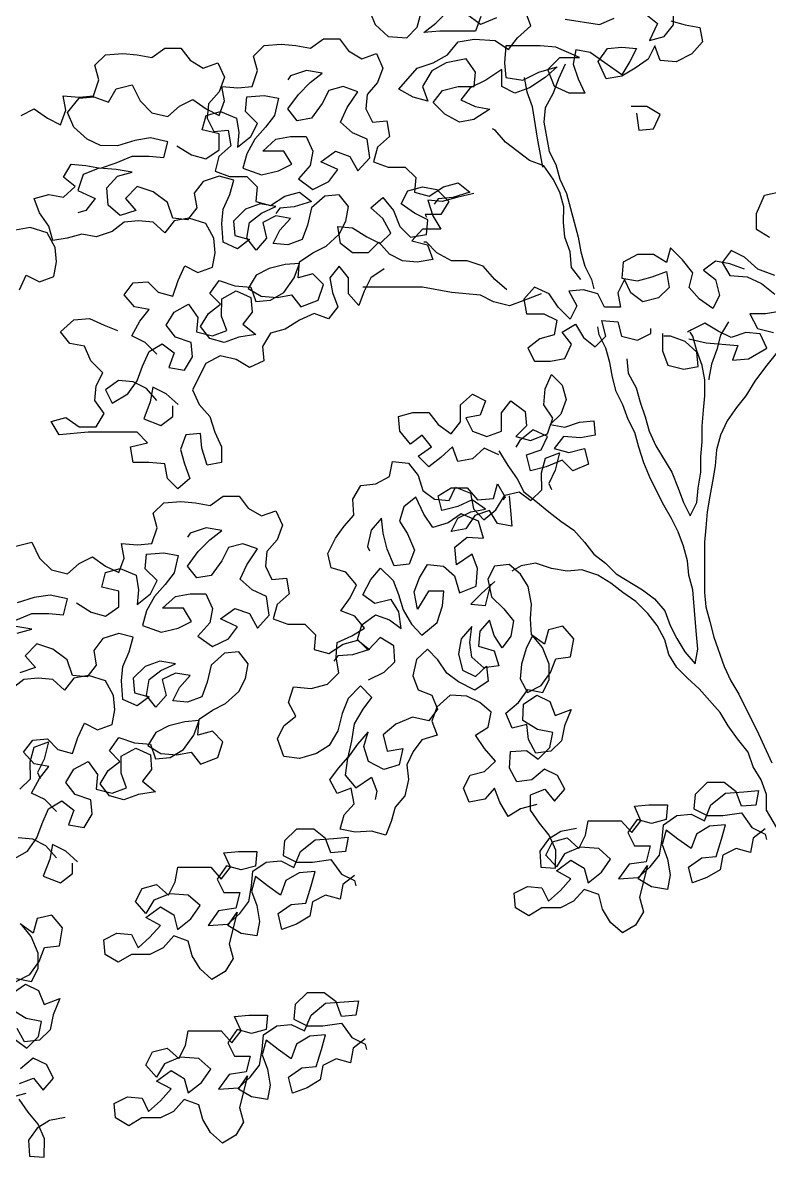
# Model space of a CAD drawing. Header units: millimetres. Extents: x -3.34 to 3.16, y -4.91 to 3.76.
# Drawn here: x -2.352 to -0.572, y -0.993 to 1.711 of the extents above; entities that cross this region are included whole.
import ezdxf

# ---------------------------------------------------------------- set-up
doc = ezdxf.new("R2010")
doc.units = ezdxf.units.MM
doc.header["$LTSCALE"] = 0.05
doc.layers.add('Vegetação', color=72, linetype='Continuous')

# ---------------------------------------------------------------- blocks, each defined once
blk = doc.blocks.new('A$C52BD5F3C')
at = {"color": 76}
for points in [[(3.2939, 9.5597), (3.4119, 9.5414), (3.4619, 9.5641)], [(3.5709, 9.5776), (3.6117, 9.5458), (3.5844, 9.4867), (3.6344, 9.5003), (3.6662, 9.5412), (3.6663, 9.5957)], [(3.6571, 9.5548), (3.7071, 9.5411), (3.757, 9.532), (3.7661, 9.482), (3.7297, 9.4412), (3.6752, 9.414), (3.6207, 9.4186), (3.6026, 9.4686), (3.5798, 9.4232), (3.5344, 9.3914), (3.489, 9.3642), (3.4345, 9.3552), (3.4073, 9.4143), (3.4391, 9.4596), (3.4891, 9.4641), (3.539, 9.4595), (3.5163, 9.4142), (3.489, 9.3688), (3.43, 9.4097), (3.3801, 9.4461), (3.3301, 9.4552), (3.321, 9.4052), (3.3391, 9.3553), (3.3618, 9.3053), (3.3073, 9.3054), (3.2573, 9.3281), (3.2347, 9.3872), (3.2756, 9.428), (3.3437, 9.4279), (3.262, 9.4643), (3.2075, 9.4689), (3.0895, 9.469), (3.0849, 9.41), (3.0894, 9.3601), (3.1484, 9.3509), (3.2029, 9.3781), (3.2665, 9.3962), (3.2256, 9.3599), (3.1711, 9.3237), (3.1211, 9.3055), (3.0757, 9.3283), (3.0758, 9.3873), (3.0212, 9.351), (2.9667, 9.3238), (2.9349, 9.283), (2.9848, 9.2602), (3.0348, 9.2511), (2.9802, 9.2148), (2.9303, 9.2058), (2.8804, 9.2331), (2.8395, 9.274), (2.8714, 9.3148), (2.9259, 9.3284), (2.9803, 9.3284), (2.9849, 9.3783), (2.9532, 9.4237), (2.8851, 9.4102), (2.8351, 9.383), (2.8033, 9.3285), (2.8214, 9.2786), (2.7714, 9.2922), (2.7215, 9.3195), (2.7851, 9.3921), (2.8397, 9.4102), (2.8896, 9.4374), (2.926, 9.4828), (2.9805, 9.4918), (3.0531, 9.4872), (3.0985, 9.4554), (3.1304, 9.4962), (3.1758, 9.5371), (3.1577, 9.587)], [(3.0033, 9.569), (2.9851, 9.5191), (2.8625, 9.5192), (2.808, 9.5147), (2.8489, 9.5464), (2.8852, 9.5827)], [(2.6173, 9.5966), (2.64, 9.5421), (2.6853, 9.5012), (2.7489, 9.4966), (2.7853, 9.5329), (2.7989, 9.5828)], [(3.0578, 9.5644), (3.0032, 9.5418), (2.9533, 9.5781)], [(1.8897, 8.4076), (1.8489, 8.4485), (1.8035, 8.4712), (1.8308, 8.5211), (1.8626, 8.562), (1.8126, 8.5711), (1.7764, 8.612), (1.8082, 8.6528), (1.8581, 8.6573), (1.8944, 8.621), (1.9444, 8.6073), (1.9626, 8.6618), (1.9853, 8.7117), (2.0307, 8.689), (2.0807, 8.7071), (2.0898, 8.757), (2.0853, 8.807), (2.0581, 8.857), (1.9991, 8.8752), (1.9491, 8.8661), (1.9173, 8.8253), (1.8765, 8.8617), (1.8265, 8.8663), (1.7766, 8.8618), (1.7357, 8.83), (1.6812, 8.8119), (1.6312, 8.821), (1.5813, 8.8074), (1.5313, 8.7984), (1.5177, 8.8484), (1.486, 8.8938), (1.4679, 8.9438), (1.5178, 8.9574), (1.5678, 8.9482), (1.6087, 8.9845), (1.5678, 9.0163), (1.5951, 9.0617), (1.6451, 9.0571), (1.695, 9.048), (1.7495, 9.0661), (1.804, 9.0888), (1.8631, 9.0887), (1.913, 9.0841), (1.9267, 9.1386), (1.8677, 9.1523), (1.8132, 9.1433), (1.7541, 9.1251), (1.6951, 9.1252), (1.6497, 9.1479), (1.6043, 9.1889), (1.5817, 9.2388), (1.6226, 9.2887), (1.6725, 9.2932), (1.7225, 9.275), (1.7498, 9.3204), (1.8043, 9.334), (1.8315, 9.2795), (1.8723, 9.2386), (1.9268, 9.2249), (1.9677, 9.2612), (2.0131, 9.2838), (2.0585, 9.252), (2.1039, 9.2293), (2.1221, 9.2792), (2.113, 9.3292), (2.1675, 9.3246), (2.2175, 9.3291), (2.2357, 9.3835), (2.2221, 9.4335), (2.2585, 9.4698), (2.3175, 9.4743), (2.3675, 9.4697), (2.4174, 9.4606), (2.4628, 9.4923), (2.5173, 9.4923), (2.5491, 9.4514), (2.5945, 9.4241), (2.6444, 9.4422), (2.6671, 9.3922), (2.6489, 9.3423), (2.6125, 9.3015), (2.6079, 9.2515), (2.6306, 9.2061), (2.6805, 9.2106), (2.6896, 9.1561), (2.6487, 9.1198), (2.635, 9.0699), (2.6849, 9.0516), (2.744, 9.0516), (2.7803, 9.0152), (2.7757, 8.9653), (2.8256, 8.9516), (2.8756, 8.9834), (2.9256, 8.9969), (2.9664, 8.9651), (2.9073, 8.947), (2.8574, 8.9425), (2.8438, 8.9244)], [(1.417, 8.6297), (1.4398, 8.6797), (1.4852, 8.6569), (1.5352, 8.675), (1.5443, 8.725), (1.5398, 8.7749), (1.5126, 8.8249), (1.4536, 8.8431), (1.4036, 8.8341)], [(1.4221, 9.2291), (1.4676, 9.2518), (1.5129, 9.22), (1.5583, 9.1972), (1.5765, 9.2472), (1.5675, 9.2971), (1.622, 9.2925), (1.6719, 9.297), (1.6902, 9.3515), (1.6766, 9.4015), (1.7129, 9.4378), (1.772, 9.4422), (1.8219, 9.4377), (1.8719, 9.4285), (1.9173, 9.4603), (1.9718, 9.4602), (2.0035, 9.4193), (2.0489, 9.392), (2.0989, 9.4102), (2.1216, 9.3602), (2.1033, 9.3103), (2.067, 9.2694), (2.0624, 9.2195), (2.0851, 9.174), (2.135, 9.1785), (2.144, 9.124), (2.1031, 9.0877), (2.0895, 9.0378), (2.1394, 9.0196), (2.1984, 9.0195), (2.2347, 8.9832), (2.2301, 8.9332), (2.2801, 8.9196), (2.3301, 8.9513), (2.38, 8.9649), (2.4209, 8.9331), (2.3618, 8.915), (2.3119, 8.9105), (2.2982, 8.8923)], [(1.9585, 9.125), (2.0084, 9.0931), (2.0583, 9.0795), (2.1038, 9.1112), (2.1038, 9.1657), (2.0448, 9.1794), (2.0585, 9.2293), (2.1084, 9.2429), (2.1629, 9.2201), (2.1719, 9.1702), (2.1673, 9.1202), (2.2128, 9.1565), (2.2355, 9.2019), (2.1947, 9.2428), (2.1993, 9.2928), (2.2583, 9.2972), (2.3083, 9.2881), (2.2946, 9.2291), (2.2628, 9.1883), (2.2264, 9.1474), (2.1991, 9.0975), (2.1854, 9.0476), (2.249, 9.0248), (2.308, 9.0384), (2.3535, 9.061), (2.3263, 9.1065), (2.2536, 9.1065), (2.2991, 9.1474), (2.349, 9.1564), (2.4035, 9.1563), (2.4262, 9.1064), (2.417, 9.0564), (2.3761, 9.0111), (2.426, 8.9747), (2.4806, 9.0019), (2.5124, 9.0427), (2.4534, 9.07), (2.5034, 9.1063), (2.5533, 9.0881), (2.5805, 9.0381), (2.6214, 9.0835), (2.6124, 9.1471), (2.5624, 9.1698), (2.5216, 9.2062), (2.5444, 9.2561), (2.5807, 9.3106), (2.5308, 9.3288), (2.4808, 9.3152), (2.4581, 9.2698), (2.4217, 9.2199), (2.3718, 9.2109), (2.34, 9.2518), (2.3764, 9.3017), (2.4173, 9.3425), (2.4582, 9.3743), (2.4037, 9.3834), (2.3492, 9.3653), (2.3401, 9.3517)], [(3.5388, 9.237), (3.5478, 9.178), (3.5978, 9.1825), (3.6205, 9.2324), (3.5751, 9.2597), (3.5207, 9.2598)], [(2.98, 8.9606), (2.921, 8.947), (2.871, 8.9334), (2.8211, 8.938), (2.8392, 8.8835), (2.8664, 8.8381), (2.8028, 8.8381), (2.7664, 8.7973), (2.8209, 8.7836), (2.839, 8.7336), (2.7845, 8.7246), (2.7346, 8.7292), (2.6892, 8.7519), (2.6529, 8.7928), (2.6166, 8.7565), (2.5621, 8.7566), (2.5212, 8.7884), (2.5122, 8.8475), (2.5621, 8.8429), (2.6121, 8.811), (2.6575, 8.7883), (2.6938, 8.8246), (2.6666, 8.8746), (2.6258, 8.9109), (2.6667, 8.9472), (2.703, 8.9018), (2.7256, 8.8473), (2.7619, 8.8109), (2.8164, 8.8199), (2.821, 8.8699), (2.7756, 8.8926), (2.7302, 8.9245), (2.753, 8.9698), (2.8029, 8.9834), (2.8529, 8.9743), (2.8937, 8.9334), (2.8664, 8.888), (2.8119, 8.8881), (2.8165, 8.879)], [(3.997, 8.8098), (3.9516, 8.8371), (3.9517, 8.8916), (3.979, 8.9551), (4.0426, 8.9687)], [(4.0151, 8.6781), (3.9561, 8.7008), (3.9107, 8.7417), (3.8653, 8.7645), (3.8335, 8.7236), (3.8607, 8.6782), (3.9197, 8.6736), (3.9696, 8.6509), (4.015, 8.6145)], [(4.0377, 8.5554), (3.9832, 8.5464), (3.9287, 8.5465), (3.9559, 8.4965), (4.0104, 8.4828)], [(3.9107, 8.7009), (3.8607, 8.7191), (3.8108, 8.7282), (3.7699, 8.6965), (3.8107, 8.6646), (3.8243, 8.6101), (3.8016, 8.5647), (3.7562, 8.5966), (3.7199, 8.6375), (3.7335, 8.6874), (3.6973, 8.7329), (3.6564, 8.7738), (3.6428, 8.7238), (3.5974, 8.7511), (3.5429, 8.7512), (3.4929, 8.724), (3.4883, 8.6695), (3.5428, 8.6603), (3.5928, 8.6739), (3.6427, 8.692), (3.6518, 8.6375), (3.6154, 8.6012), (3.5609, 8.5877), (3.5201, 8.6195), (3.4974, 8.6649), (3.4747, 8.6195), (3.4837, 8.5696), (3.4292, 8.5696), (3.4065, 8.6151), (3.3566, 8.6287), (3.3066, 8.6242), (3.3338, 8.5743), (3.3111, 8.5289), (3.2703, 8.5698), (3.2385, 8.6152), (3.1886, 8.638), (3.1522, 8.5971), (3.1613, 8.5472), (3.2203, 8.5471), (3.2657, 8.5244), (3.2566, 8.4744), (3.2066, 8.4608), (3.1657, 8.4291), (3.1884, 8.3837), (3.2429, 8.3836), (3.2928, 8.3927), (3.3156, 8.4426), (3.2838, 8.4835), (3.3292, 8.5107), (3.3565, 8.4653), (3.3973, 8.4334), (3.4337, 8.4697), (3.4201, 8.5242), (3.4746, 8.5196), (3.4881, 8.4697), (3.5426, 8.456), (3.5881, 8.4787), (3.5881, 8.4968)], [(3.7197, 8.4604), (3.7787, 8.4467), (3.8877, 8.4375), (3.8695, 8.3876), (3.924, 8.3921), (3.9876, 8.4283), (3.9649, 8.4783), (3.915, 8.4829), (3.865, 8.4648), (3.8196, 8.4875), (3.7743, 8.5148), (3.7288, 8.4922), (3.7152, 8.4831)], [(3.6289, 8.4786), (3.6289, 8.4196), (3.647, 8.3696), (3.7015, 8.356), (3.7514, 8.365), (3.7469, 8.4149), (3.7061, 8.4513), (3.6562, 8.4695), (3.6335, 8.4695)], [(3.9815, 6.7755), (3.9407, 6.7437), (3.9315, 6.6938), (3.8816, 6.7074), (3.8362, 6.6848), (3.827, 6.6348), (3.7816, 6.6076), (3.7316, 6.5895), (3.7181, 6.644), (3.7635, 6.6758), (3.8134, 6.6803), (3.8317, 6.7393), (3.8453, 6.7892), (3.7908, 6.7847), (3.7454, 6.7575), (3.7272, 6.7076), (3.6818, 6.7394), (3.641, 6.7712), (3.6273, 6.7213), (3.6454, 6.6713), (3.6545, 6.6168), (3.6453, 6.5669), (3.5908, 6.576), (3.5455, 6.6033), (3.5773, 6.6487), (3.5499, 6.5397), (3.5635, 6.4898), (3.5362, 6.4444), (3.4908, 6.4172), (3.45, 6.4536), (3.4228, 6.499), (3.4092, 6.5489), (3.3593, 6.5672), (3.3229, 6.5263), (3.2775, 6.5037), (3.2139, 6.5037), (3.1685, 6.4765), (3.1231, 6.5038), (3.1186, 6.5538), (3.164, 6.5764), (3.214, 6.5718), (3.2366, 6.5264), (3.2775, 6.5627), (3.3139, 6.6035), (3.264, 6.6308), (3.3139, 6.6671), (3.3593, 6.6398), (3.3729, 6.5899), (3.4183, 6.6261), (3.4502, 6.6715), (3.4093, 6.7079), (3.3458, 6.7125), (3.2913, 6.6898), (3.264, 6.6444), (3.2277, 6.6853), (3.2504, 6.7307), (3.3004, 6.7443), (3.3412, 6.7079), (3.364, 6.7533), (3.3731, 6.8033), (3.4866, 6.8032), (3.5229, 6.7623), (3.5547, 6.8031), (3.5321, 6.8531), (3.582, 6.8576), (3.6456, 6.8575), (3.641, 6.8076), (3.591, 6.794), (3.5411, 6.8077), (3.5093, 6.7623), (3.5319, 6.7168), (3.5864, 6.7168), (3.5728, 6.6623), (3.5137, 6.6533), (3.4774, 6.6034), (3.5455, 6.6079), (3.5864, 6.6441), (3.6182, 6.685), (3.6273, 6.7395), (3.6319, 6.7894), (3.6774, 6.8212), (3.7273, 6.8257), (3.7727, 6.8029), (3.7954, 6.8574), (3.8454, 6.8982), (3.909, 6.9027), (3.959, 6.9072), (3.9498, 6.8572), (3.8999, 6.8527), (3.8818, 6.9027), (3.8409, 6.9345), (3.7819, 6.9346), (3.741, 6.8938), (3.7364, 6.8438), (3.7818, 6.8211), (3.8363, 6.821), (3.8999, 6.83), (3.9361, 6.7801), (3.9815, 6.7573), (3.9861, 6.7391)]]:
    blk.add_lwpolyline(points, dxfattribs=at)
at = {"color": 46}
for points in [[(3.2937, 9.4053), (3.271, 9.3553), (3.2528, 9.3054), (3.2255, 9.2555), (3.2209, 9.2055), (3.239, 9.1056), (3.2616, 9.0602), (3.2752, 9.0102), (3.2979, 8.9603), (3.3386, 8.8104), (3.3476, 8.7604), (3.3612, 8.7105), (3.3839, 8.665), (3.3929, 8.6332)], [(3.1529, 9.36), (3.162, 9.31), (3.1801, 9.2601), (3.1981, 9.1511), (3.2162, 9.0512)], [(3.3476, 8.6651), (3.3158, 8.706), (3.3113, 8.7605), (3.2932, 8.8104), (3.2887, 8.8604), (3.2888, 8.9149), (3.2752, 8.9648), (3.2525, 9.0103), (3.2208, 9.0557), (3.1708, 9.0739), (3.0892, 9.1375), (3.0529, 9.1785), (3.0438, 9.183)], [(3.0932, 8.629), (3.0524, 8.6653), (3.0116, 8.7108), (2.9571, 8.729), (2.9026, 8.729), (2.8527, 8.7563), (2.8164, 8.7927), (2.8073, 8.7927)], [(3.2113, 8.6152), (3.1522, 8.5926), (3.1023, 8.5745), (3.0478, 8.5881), (3.0024, 8.6109), (2.9025, 8.6201), (2.8026, 8.6383), (2.5983, 8.6385)], [(3.0655, 8.075), (3.0972, 8.025), (3.129, 7.9796), (3.1516, 7.9342), (3.1925, 7.9023), (3.2378, 7.866), (3.2787, 7.8341), (3.3241, 7.8023), (3.3603, 7.7614), (3.3921, 7.7205), (3.4329, 7.6887), (3.4692, 7.6523), (3.56, 7.5978), (3.6008, 7.5659), (3.6371, 7.525), (3.6552, 7.4751), (3.6779, 7.4296), (3.7051, 7.3842), (3.7414, 7.3433), (3.7505, 7.3932), (3.746, 7.4432), (3.7415, 7.4977), (3.7326, 7.5976), (3.719, 7.6476), (3.7145, 7.6975), (3.7009, 7.7475), (3.6828, 7.7974), (3.6601, 7.8429), (3.6329, 7.8883), (3.5876, 7.9792), (3.5649, 8.0337), (3.5468, 8.0882), (3.5332, 8.1381), (3.5106, 8.1836), (3.4925, 8.2335), (3.4698, 8.279), (3.4562, 8.3289), (3.4472, 8.3789), (3.4336, 8.4289), (3.411, 8.4743), (3.4064, 8.5015)], [(3.5062, 8.3925), (3.5107, 8.3425), (3.5379, 8.2925), (3.5515, 8.2426), (3.5696, 8.1926), (3.5832, 8.1426), (3.6059, 8.0927), (3.6603, 8.0018), (3.6829, 7.9473), (3.701, 7.8973), (3.7237, 7.8519), (3.7464, 7.8973), (3.751, 7.9472), (3.7602, 8.0017), (3.7602, 8.0562), (3.7648, 8.1061), (3.7649, 8.1606), (3.7694, 8.2151), (3.774, 8.2651), (3.7741, 8.3196), (3.765, 8.3695), (3.7469, 8.4195), (3.7334, 8.4694), (3.7243, 8.4831)], [(4.0194, 8.4102), (3.983, 8.3648), (3.9466, 8.3149), (3.9148, 8.2649), (3.883, 8.2241), (3.8511, 8.1787), (3.8284, 8.1288), (3.8147, 8.0789), (3.8101, 8.0244), (3.801, 7.9699), (3.7919, 7.9199), (3.7827, 7.8655), (3.7782, 7.811), (3.7736, 7.761), (3.7734, 7.5885), (3.7779, 7.5385), (3.7915, 7.4886), (3.8051, 7.4341), (3.8413, 7.3341), (3.864, 7.2842), (3.8912, 7.2387), (3.9591, 7.1024), (4.0045, 7.0025)], [(4.0406, 6.7482), (3.9861, 6.839), (3.9862, 6.8935), (3.9681, 6.9435), (3.9409, 6.9889), (3.9228, 7.0389), (3.8865, 7.0843), (3.8547, 7.1298), (3.8275, 7.1752), (3.7549, 7.257), (3.7141, 7.2934), (3.6778, 7.3297), (3.6506, 7.3752), (3.637, 7.4251), (3.6098, 7.4751), (3.5781, 7.516), (3.5373, 7.5569), (3.4919, 7.5887), (3.451, 7.6206), (3.4057, 7.6478), (3.3512, 7.6661), (3.3012, 7.6616), (3.2467, 7.6707), (3.1923, 7.6889), (3.1423, 7.6799), (3.1105, 7.6617)]]:
    blk.add_lwpolyline(points, dxfattribs=at)
at = {"color": 78}
for points in [[(1.8895, 8.2486), (1.8533, 8.2895), (1.8079, 8.3123), (1.7579, 8.3169), (1.7125, 8.2851), (1.7351, 8.2397), (1.7897, 8.2714), (1.8215, 8.3168), (1.8397, 8.3667), (1.8625, 8.4167), (1.9079, 8.4439), (1.9487, 8.4121), (1.9305, 8.3621), (1.985, 8.353), (2.0123, 8.3984), (2.0078, 8.4483), (1.9533, 8.4665), (1.9216, 8.5074), (1.9489, 8.5528), (1.9988, 8.58), (2.0306, 8.5346), (2.026, 8.4846), (2.0805, 8.471), (2.1304, 8.4891), (2.1123, 8.539), (2.1124, 8.5981), (2.1623, 8.6253), (2.2123, 8.6025), (2.2168, 8.5526), (2.1849, 8.5117), (2.2303, 8.4754), (2.1713, 8.4663), (2.1213, 8.4482), (2.0714, 8.4619), (2.0396, 8.5028), (2.0669, 8.5482), (2.1078, 8.5799), (2.0715, 8.6163), (2.1033, 8.6617), (2.1578, 8.6434), (2.2123, 8.6389), (2.2304, 8.5889), (2.2804, 8.5934), (2.3258, 8.6206), (2.3622, 8.6705), (2.3804, 8.7204), (2.3304, 8.7159), (2.2759, 8.7024), (2.2305, 8.6797), (2.2032, 8.6343), (2.2486, 8.607), (2.3031, 8.6024), (2.3531, 8.6115), (2.3848, 8.5706), (2.4439, 8.5932), (2.4621, 8.6477), (2.4258, 8.6841), (2.3758, 8.6705), (2.3804, 8.725), (2.4258, 8.7567), (2.4713, 8.7794), (2.5167, 8.8202), (2.5395, 8.8656), (2.5486, 8.9155), (2.5168, 8.9564), (2.4669, 8.9519), (2.4214, 8.9111), (2.4078, 8.8521), (2.3896, 8.8022), (2.3396, 8.784), (2.2896, 8.7886), (2.3124, 8.834), (2.3488, 8.8749), (2.2988, 8.884), (2.2534, 8.8613), (2.267, 8.8068), (2.2306, 8.766), (2.1988, 8.8069), (2.208, 8.8614), (2.2489, 8.8931), (2.2988, 8.9158), (2.2444, 8.9249), (2.1944, 8.9068), (2.1535, 8.866), (2.158, 8.816), (2.2079, 8.8023), (2.167, 8.7706), (2.1171, 8.7933), (2.1126, 8.8569), (2.1172, 8.9069), (2.1399, 8.9568), (2.1536, 9.0067), (2.1037, 9.0204), (2.0492, 9.0023), (2.0173, 8.9614), (2.0264, 8.9115), (1.9946, 8.8706), (1.9446, 8.8752), (1.9265, 8.9297), (1.8766, 8.9661), (1.8221, 8.9843), (1.7812, 8.9435), (1.8175, 8.9026), (1.763, 8.8845), (1.7221, 8.9208), (1.7177, 8.9799), (1.754, 9.0207), (1.804, 9.0343), (1.7495, 9.0434), (1.6905, 9.048), (1.636, 9.0254), (1.6178, 8.9709), (1.6768, 8.9436), (1.6449, 8.9027), (1.6177, 8.8937)], [(2.671, 8.702), (2.6256, 8.6703), (2.6028, 8.6249), (2.5846, 8.5749), (2.5483, 8.6158), (2.5484, 8.6703), (2.5166, 8.7112), (2.4848, 8.6704), (2.4938, 8.6204), (2.5119, 8.5705), (2.4801, 8.5296), (2.4302, 8.5478), (2.3802, 8.5252), (2.3302, 8.4934), (2.2803, 8.4799), (2.253, 8.4345), (2.2575, 8.3845), (2.2075, 8.3619), (2.1621, 8.3892), (2.1077, 8.4028), (2.0577, 8.3756), (2.0122, 8.2848), (2.0348, 8.2349), (2.0711, 8.194), (2.0892, 8.1395), (2.1119, 8.0895), (2.1119, 8.035), (2.0619, 8.026), (2.0438, 8.085), (2.0393, 8.135), (1.9893, 8.1305), (1.9711, 8.0805), (1.9847, 8.0306), (2.0028, 7.9806), (1.9619, 7.9443), (1.9256, 7.9807), (1.9166, 8.0306), (1.8621, 8.0352), (1.8076, 8.0353), (1.7986, 8.0898), (1.8576, 8.1034), (1.8213, 8.1397), (1.6533, 8.1399), (1.5534, 8.1309), (1.5262, 8.1763), (1.5762, 8.1899), (1.6216, 8.1581), (1.6806, 8.158), (1.7079, 8.2034), (1.6761, 8.2488), (1.6807, 8.2988), (1.7035, 8.3442), (1.6626, 8.3851), (1.64, 8.435), (1.59, 8.4442), (1.5583, 8.4851), (1.6037, 8.5259), (1.6582, 8.5304), (1.7081, 8.5076), (1.7535, 8.4894)], [(2.6178, 7.2876), (2.6708, 7.3139), (2.7083, 7.3496), (2.7045, 7.4049), (2.6579, 7.4331), (2.6157, 7.3896), (2.58, 7.4271), (2.5941, 7.4769), (2.6417, 7.5118), (2.6892, 7.4937), (2.7296, 7.464), (2.722, 7.5217), (2.6948, 7.5646), (2.6387, 7.5507), (2.5983, 7.5804), (2.6249, 7.6333), (2.6585, 7.6714), (2.702, 7.6292), (2.7206, 7.5809), (2.7368, 7.5287), (2.7655, 7.4795), (2.8012, 7.442), (2.8535, 7.4847), (2.8723, 7.5423), (2.8764, 7.5929), (2.8234, 7.5931), (2.7859, 7.5309), (2.7743, 7.5909), (2.7924, 7.6383), (2.8205, 7.685), (2.875, 7.6786), (2.9131, 7.645), (2.9309, 7.5865), (2.9878, 7.6105), (2.9926, 7.6713), (2.9741, 7.7196), (2.9202, 7.6831), (2.9149, 7.7447), (2.9563, 7.778), (3.0131, 7.7756), (2.9954, 7.834), (2.9363, 7.8591), (2.891, 7.8281), (2.8388, 7.8118), (2.8078, 7.8571), (2.7799, 7.9164), (2.7385, 7.883), (2.7244, 7.8332), (2.7515, 7.7903), (2.7755, 7.7334), (2.7575, 7.6859), (2.7061, 7.6798), (2.6821, 7.7367), (2.6682, 7.7928), (2.6621, 7.8443), (2.6262, 7.8023), (2.6136, 7.7463), (2.6205, 7.7314)], [(3.3329, 6.7763), (3.2791, 6.7663), (3.2362, 6.7392), (3.2065, 6.6988), (3.2102, 6.6435), (3.2608, 6.6395), (3.2618, 6.7025), (3.2393, 6.7532), (3.206, 6.7946), (3.1749, 6.8398), (3.1751, 6.8928), (3.2234, 6.9113), (3.2568, 6.87), (3.2927, 6.9119), (3.2679, 6.9587), (3.2228, 6.9807), (3.1791, 6.9434), (3.1277, 6.9373), (3.1029, 6.9841), (3.1054, 7.0409), (3.1607, 7.0447), (3.2011, 7.015), (3.2409, 7.0546), (3.2512, 7.1067), (3.199, 7.117), (3.1485, 7.1475), (3.151, 7.2044), (3.1963, 7.2354), (3.2414, 7.2135), (3.2599, 7.1651), (3.3145, 7.1852), (3.2918, 7.13), (3.2815, 7.0778), (3.244, 7.0421), (3.1926, 7.036), (3.1678, 7.0828), (3.1617, 7.1342), (3.1118, 7.1219), (3.0894, 7.1726), (3.1331, 7.2099), (3.1652, 7.2542), (3.2173, 7.2439), (3.2392, 7.289), (3.2394, 7.342), (3.2154, 7.3989), (3.182, 7.4402), (3.1601, 7.3951), (3.1436, 7.3414), (3.1396, 7.2908), (3.1643, 7.244), (3.2111, 7.2688), (3.2432, 7.3131), (3.2612, 7.3606), (3.3126, 7.3667), (3.3237, 7.4289), (3.2864, 7.4727), (3.2366, 7.4603), (3.2224, 7.4105), (3.1781, 7.4426), (3.1744, 7.4979), (3.1784, 7.5485), (3.1669, 7.6085), (3.1397, 7.6514), (3.1017, 7.685), (3.0503, 7.6789), (3.0283, 7.6338), (3.0399, 7.5738), (3.0834, 7.5316), (3.1167, 7.4902), (3.1065, 7.4381), (3.0768, 7.3977), (3.0496, 7.4406), (3.0334, 7.4928), (2.9998, 7.4547), (2.9958, 7.4041), (3.0495, 7.3876), (3.0657, 7.3354), (3.0143, 7.3293), (2.9723, 7.3653), (2.9662, 7.4167), (2.9726, 7.4712), (2.9367, 7.4292), (2.9264, 7.3771), (2.9403, 7.321), (2.9854, 7.299), (3.0229, 7.3348), (3.0289, 7.2833), (2.9837, 7.2523), (2.9269, 7.2813), (2.8865, 7.311), (2.8555, 7.3562), (2.8198, 7.3937), (2.7823, 7.358), (2.7697, 7.3019), (2.7882, 7.2536), (2.8357, 7.2356), (2.8542, 7.1872), (2.8245, 7.1468), (2.7685, 7.1594), (2.7116, 7.1354), (2.6679, 7.0982), (2.6818, 7.0421), (2.7355, 7.0521), (2.7229, 6.996), (2.6707, 6.9798), (2.6178, 7.0064), (2.6016, 7.0586), (2.6157, 7.1084), (2.5798, 7.0665), (2.5454, 7.0183), (2.5367, 6.9599), (2.5739, 6.9162), (2.6278, 6.9527), (2.6463, 6.9043), (2.64, 6.8763)], [(2.5696, 6.6153), (2.5287, 6.5835), (2.5196, 6.5336), (2.4696, 6.5472), (2.4242, 6.5246), (2.4151, 6.4746), (2.3696, 6.4474), (2.3197, 6.4293), (2.3061, 6.4838), (2.3515, 6.5156), (2.4015, 6.5201), (2.4197, 6.5791), (2.4334, 6.629), (2.3789, 6.6245), (2.3334, 6.5973), (2.3152, 6.5474), (2.2699, 6.5792), (2.229, 6.611), (2.2153, 6.5611), (2.2335, 6.5111), (2.2425, 6.4566), (2.2334, 6.4067), (2.1789, 6.4158), (2.1335, 6.4431), (2.1653, 6.4885), (2.138, 6.3795), (2.1516, 6.3296), (2.1243, 6.2842), (2.0788, 6.257), (2.038, 6.2933), (2.0108, 6.3388), (1.9972, 6.3887), (1.9473, 6.407), (1.9109, 6.3661), (1.8655, 6.3435), (1.8019, 6.3435), (1.7565, 6.3163), (1.7111, 6.3436), (1.7066, 6.3936), (1.752, 6.4162), (1.802, 6.4116), (1.8247, 6.3662), (1.8656, 6.4025), (1.9019, 6.4433), (1.852, 6.4706), (1.902, 6.5069), (1.9474, 6.4796), (1.9609, 6.4296), (2.0064, 6.4659), (2.0382, 6.5113), (1.9974, 6.5477), (1.9338, 6.5523), (1.8793, 6.5296), (1.852, 6.4842), (1.8157, 6.5251), (1.8385, 6.5705), (1.8884, 6.5841), (1.9293, 6.5477), (1.952, 6.5931), (1.9611, 6.6431), (2.0747, 6.643), (2.1109, 6.6021), (2.1428, 6.6429), (2.1201, 6.6929), (2.1701, 6.6974), (2.2336, 6.6973), (2.229, 6.6474), (2.1791, 6.6338), (2.1291, 6.6475), (2.0973, 6.6021), (2.12, 6.5566), (2.1745, 6.5566), (2.1608, 6.5021), (2.1018, 6.4931), (2.0654, 6.4432), (2.1335, 6.4477), (2.1744, 6.4839), (2.2062, 6.5248), (2.2154, 6.5793), (2.2199, 6.6292), (2.2654, 6.661), (2.3153, 6.6654), (2.3607, 6.6427), (2.3835, 6.6972), (2.4335, 6.738), (2.497, 6.7425), (2.547, 6.747), (2.5379, 6.697), (2.4879, 6.6925), (2.4698, 6.7425), (2.429, 6.7743), (2.3699, 6.7744), (2.329, 6.7335), (2.3244, 6.6836), (2.3698, 6.6609), (2.4243, 6.6608), (2.4879, 6.6698), (2.5242, 6.6198), (2.5696, 6.5971), (2.5741, 6.5789)], [(2.6058, 6.0525), (2.565, 6.0208), (2.5558, 5.9708), (2.5059, 5.9845), (2.4605, 5.9618), (2.4513, 5.9119), (2.4059, 5.8847), (2.3559, 5.8666), (2.3424, 5.9211), (2.3878, 5.9528), (2.4377, 5.9573), (2.456, 6.0163), (2.4696, 6.0663), (2.4151, 6.0618), (2.3697, 6.0346), (2.3515, 5.9846), (2.3061, 6.0165), (2.2653, 6.0483), (2.2516, 5.9984), (2.2697, 5.9484), (2.2788, 5.8939), (2.2696, 5.8439), (2.2151, 5.8531), (2.1698, 5.8804), (2.2016, 5.9257), (2.1742, 5.8168), (2.1878, 5.7668), (2.1605, 5.7214), (2.1151, 5.6942), (2.0743, 5.7306), (2.0471, 5.776), (2.0335, 5.826), (1.9836, 5.8442), (1.9472, 5.8034), (1.9018, 5.7807), (1.8382, 5.7808), (1.7928, 5.7536), (1.7474, 5.7809), (1.7429, 5.8308), (1.7883, 5.8535), (1.8383, 5.8489), (1.8609, 5.8035), (1.9018, 5.8397), (1.9382, 5.8806), (1.8883, 5.9079), (1.9382, 5.9441), (1.9836, 5.9169), (1.9972, 5.8669), (2.0426, 5.9032), (2.0745, 5.9486), (2.0336, 5.9849), (1.9701, 5.9895), (1.9156, 5.9669), (1.8883, 5.9215), (1.852, 5.9624), (1.8747, 6.0078), (1.9247, 6.0214), (1.9655, 5.985), (1.9883, 6.0304), (1.9974, 6.0803), (2.1109, 6.0802), (2.1472, 6.0393), (2.179, 6.0802), (2.1564, 6.1301), (2.2063, 6.1346), (2.2699, 6.1346), (2.2653, 6.0846), (2.2153, 6.071), (2.1654, 6.0847), (2.1336, 6.0393), (2.1562, 5.9939), (2.2107, 5.9938), (2.1971, 5.9394), (2.138, 5.9303), (2.1017, 5.8804), (2.1698, 5.8849), (2.2107, 5.9212), (2.2425, 5.962), (2.2516, 6.0165), (2.2562, 6.0665), (2.3017, 6.0982), (2.3516, 6.1027), (2.397, 6.08), (2.4197, 6.1344), (2.4697, 6.1752), (2.5333, 6.1797), (2.5833, 6.1842), (2.5741, 6.1343), (2.5242, 6.1298), (2.5061, 6.1798), (2.4652, 6.2116), (2.4062, 6.2116), (2.3653, 6.1708), (2.3607, 6.1209), (2.4061, 6.0981), (2.4606, 6.0981), (2.5242, 6.1071), (2.5604, 6.0571), (2.6058, 6.0344), (2.6104, 6.0162)]]:
    blk.add_lwpolyline(points, dxfattribs=at)
at = {"color": 74}
for points in [[(3.856, 8.5193), (3.8287, 8.4739), (3.815, 8.424), (3.7968, 8.374), (3.7877, 8.3241), (3.7877, 8.3195)], [(3.0655, 8.0614), (3.0155, 8.0841), (2.9746, 8.0478), (2.9247, 8.0388), (2.9066, 8.0888), (2.8657, 8.0525), (2.8248, 8.0207), (2.7885, 8.0571), (2.8339, 8.0888), (2.8022, 8.1297), (2.7613, 8.098), (2.725, 8.1434), (2.7205, 8.1934), (2.7704, 8.207), (2.8249, 8.2069), (2.8567, 8.166), (2.9021, 8.1342), (2.9339, 8.175), (2.9339, 8.2341), (2.9748, 8.2703), (3.0202, 8.2476), (3.002, 8.1977), (2.9521, 8.1886), (2.9747, 8.1432), (3.0247, 8.125), (3.0746, 8.1431), (3.0747, 8.2067), (3.1065, 8.2475), (3.1564, 8.2111), (3.1609, 8.1612), (3.1246, 8.1249), (3.1745, 8.1112), (3.2335, 8.1339), (3.2518, 8.1884), (3.22, 8.2338), (3.2246, 8.2883), (3.2474, 8.3382), (3.2836, 8.3018), (3.2972, 8.2519), (3.279, 8.202), (3.2427, 8.1657), (3.2926, 8.1565), (3.3426, 8.1746), (3.3925, 8.1791), (3.397, 8.1292), (3.3471, 8.1202), (3.288, 8.1247), (3.2562, 8.0839), (3.3061, 8.0702), (3.3606, 8.0838), (3.3742, 8.0293), (3.3197, 8.0067), (3.2834, 8.043), (3.2289, 8.0204), (3.1744, 8.0068), (3.1608, 8.0613), (3.2108, 8.0794), (3.2335, 8.1248), (3.1836, 8.1475), (3.1382, 8.1113), (3.1245, 8.0886)], [(1.9622, 8.2349), (1.9214, 8.2713), (1.876, 8.2941), (1.8668, 8.2441), (1.8441, 8.1851), (1.9031, 8.1623), (1.944, 8.1941), (1.944, 8.2304)], [(3.1968, 6.8585), (3.1407, 6.8446), (3.0978, 6.8175), (3.0691, 6.8666), (3.0505, 6.9149), (3.017, 6.8769), (2.9632, 6.8669), (2.9446, 6.9152), (2.9666, 6.9603), (3.0164, 6.9726), (3.0539, 7.0084), (3.0166, 7.0521), (2.9856, 7.0973), (3.0285, 7.1245), (3.0388, 7.1766), (3.0007, 7.2102), (2.9556, 7.2321), (2.8988, 7.2346), (2.8527, 7.1935), (2.8347, 7.146), (2.8532, 7.0977), (2.801, 7.0815), (2.7713, 7.0411), (2.7494, 6.9959), (2.7555, 6.9445), (2.7429, 6.8885), (2.7093, 6.8504), (2.6951, 6.8006), (2.6771, 6.7532), (2.6273, 6.7673), (2.572, 6.7636), (2.5198, 6.7738), (2.534, 6.8236), (2.5676, 6.8617), (2.5576, 6.9155), (2.5093, 6.8969), (2.4845, 6.9437), (2.5142, 6.9841), (2.5478, 7.0222), (2.5604, 7.0782), (2.5691, 7.1366), (2.5996, 7.1871), (2.6293, 7.2276), (2.5897, 7.2674), (2.5475, 7.2239), (2.5271, 7.1725), (2.5122, 7.1126), (2.4817, 7.0621), (2.4388, 7.0349), (2.3803, 7.0172), (2.3258, 7.0236), (2.3042, 7.0844), (2.3261, 7.1295), (2.3675, 7.1629), (2.3427, 7.2096), (2.3592, 7.2633), (2.4199, 7.2585), (2.476, 7.2724), (2.5158, 7.312), (2.5058, 7.3657), (2.5099, 7.4163), (2.5606, 7.4388), (2.6035, 7.4659), (2.5701, 7.5073), (2.5226, 7.5253), (2.5547, 7.5696), (2.5766, 7.6147), (2.5393, 7.6585), (2.4895, 7.6726), (2.4772, 7.7225), (2.5038, 7.7754), (2.5335, 7.8158), (2.5671, 7.8539), (2.5634, 7.9092), (2.5915, 7.9558), (2.643, 7.9619), (2.6897, 7.9867), (2.7, 8.0388), (2.7545, 8.0325), (2.7879, 7.9911), (2.8041, 7.9389), (2.8445, 7.9092), (2.8951, 7.9051), (2.917, 7.9503), (2.9684, 7.9299), (2.9784, 7.8761), (3.0141, 7.8386), (3.0555, 7.872), (3.086, 7.9225), (3.1358, 7.9349), (3.1763, 7.9052), (3.2137, 7.9409), (3.2123, 8.0001), (3.2265, 8.0499), (3.2748, 8.0684), (3.2599, 8.0085), (3.2379, 7.9634), (3.2464, 7.9424)], [(3.1017, 7.9206), (3.1062, 7.8706), (3.1107, 7.8161), (3.0607, 7.8253), (3.0335, 7.8707), (2.9835, 7.8526), (2.9517, 7.8072), (2.9018, 7.7982), (2.9245, 7.8435), (2.9699, 7.8662), (3.0199, 7.8752), (2.9745, 7.9071), (2.9245, 7.8844), (2.87, 7.8708), (2.8565, 7.9208), (2.9019, 7.948), (2.9564, 7.948), (2.9927, 7.9071), (3.0472, 7.9115), (3.0608, 7.9615), (3.088, 7.9161), (3.0789, 7.907)], [(1.5445, 6.8349), (1.5036, 6.8758), (1.4583, 6.8985), (1.4855, 6.9485), (1.5174, 6.9893), (1.4674, 6.9984), (1.4311, 7.0393), (1.463, 7.0802), (1.5129, 7.0847), (1.5492, 7.0483), (1.5991, 7.0346), (1.6174, 7.0891), (1.6401, 7.139), (1.6855, 7.1163), (1.7355, 7.1344), (1.7446, 7.1843), (1.7401, 7.2343), (1.7129, 7.2843), (1.6539, 7.3025), (1.6039, 7.2935), (1.5721, 7.2526), (1.5313, 7.289), (1.4813, 7.2936), (1.4314, 7.2891), (1.3905, 7.2573)], [(1.4043, 7.4934), (1.4588, 7.5161), (1.5178, 7.516), (1.5678, 7.5115), (1.5815, 7.5659), (1.5224, 7.5796), (1.4679, 7.5706), (1.4089, 7.5525)], [(1.4045, 7.7477), (1.459, 7.7613), (1.4862, 7.7068), (1.5271, 7.6659), (1.5815, 7.6522), (1.6224, 7.6885), (1.6679, 7.7112), (1.7133, 7.6793), (1.7586, 7.6566), (1.7769, 7.7065), (1.7678, 7.7565), (1.8223, 7.7519), (1.8723, 7.7564), (1.8905, 7.8109), (1.8769, 7.8608), (1.9133, 7.8971), (1.9723, 7.9016), (2.0222, 7.897), (2.0722, 7.8879), (2.1176, 7.9196), (2.1721, 7.9196), (2.2039, 7.8787), (2.2492, 7.8514), (2.2992, 7.8695), (2.3219, 7.8195), (2.3037, 7.7696), (2.2673, 7.7288), (2.2627, 7.6788), (2.2854, 7.6334), (2.3353, 7.6379), (2.3444, 7.5834), (2.3035, 7.5471), (2.2898, 7.4972), (2.3397, 7.479), (2.3987, 7.4789), (2.435, 7.4425), (2.4305, 7.3926), (2.4804, 7.3789), (2.5304, 7.4107), (2.5803, 7.4242), (2.6212, 7.3924), (2.5621, 7.3743), (2.5122, 7.3698), (2.4985, 7.3517)], [(1.6132, 7.5523), (1.6632, 7.5204), (1.7131, 7.5068), (1.7585, 7.5385), (1.7586, 7.593), (1.6996, 7.6067), (1.7132, 7.6566), (1.7632, 7.6702), (1.8177, 7.6475), (1.8267, 7.5975), (1.8221, 7.5475), (1.8676, 7.5838), (1.8903, 7.6292), (1.8495, 7.6701), (1.8541, 7.7201), (1.9131, 7.7246), (1.963, 7.7154), (1.9494, 7.6564), (1.9175, 7.6156), (1.8812, 7.5747), (1.8539, 7.5248), (1.8402, 7.4749), (1.9038, 7.4521), (1.9628, 7.4657), (2.0082, 7.4883), (1.981, 7.5338), (1.9084, 7.5338), (1.9538, 7.5747), (2.0038, 7.5837), (2.0583, 7.5837), (2.0809, 7.5337), (2.0718, 7.4837), (2.0309, 7.4384), (2.0808, 7.402), (2.1353, 7.4292), (2.1672, 7.47), (2.1081, 7.4973), (2.1581, 7.5336), (2.2081, 7.5154), (2.2353, 7.4654), (2.2762, 7.5108), (2.2671, 7.5744), (2.2172, 7.5971), (2.1764, 7.6335), (2.1991, 7.6834), (2.2355, 7.7379), (2.1856, 7.7561), (2.1356, 7.7425), (2.1129, 7.6971), (2.0765, 7.6472), (2.0265, 7.6382), (1.9948, 7.6791), (2.0312, 7.729), (2.0721, 7.7698), (2.113, 7.8016), (2.0585, 7.8107), (2.004, 7.7926), (1.9949, 7.779)], [(3.0514, 7.6255), (3.006, 7.5846), (2.9696, 7.5483), (3.0196, 7.5438), (3.0378, 7.6164)], [(1.5443, 6.676), (1.508, 6.7169), (1.4626, 6.7396), (1.4127, 6.7442)], [(1.3899, 6.667), (1.4444, 6.6987), (1.4763, 6.7441), (1.4945, 6.7941), (1.5172, 6.844), (1.5627, 6.8712), (1.6035, 6.8394), (1.5853, 6.7894), (1.6398, 6.7803), (1.6671, 6.8257), (1.6626, 6.8756), (1.6081, 6.8939), (1.5763, 6.9348), (1.6036, 6.9801), (1.6536, 7.0073), (1.6854, 6.9619), (1.6808, 6.912), (1.7352, 6.8983), (1.7852, 6.9164), (1.7671, 6.9664), (1.7671, 7.0254), (1.8171, 7.0526), (1.8671, 7.0298), (1.8715, 6.9799), (1.8397, 6.9391), (1.8851, 6.9027), (1.8261, 6.8937), (1.7761, 6.8755), (1.7262, 6.8892), (1.6944, 6.9301), (1.7217, 6.9755), (1.7626, 7.0072), (1.7263, 7.0436), (1.7581, 7.089), (1.8126, 7.0708), (1.8671, 7.0662), (1.8852, 7.0162), (1.9352, 7.0207), (1.9806, 7.0479), (2.017, 7.0978), (2.0352, 7.1478), (1.9852, 7.1433), (1.9307, 7.1297), (1.8853, 7.107), (1.858, 7.0616), (1.9034, 7.0344), (1.9579, 7.0298), (2.0078, 7.0388), (2.0396, 6.9979), (2.0986, 7.0206), (2.1168, 7.075), (2.0805, 7.1114), (2.0306, 7.0978), (2.0352, 7.1523), (2.0806, 7.184), (2.126, 7.2067), (2.1715, 7.2475), (2.1942, 7.2929), (2.2034, 7.3429), (2.1716, 7.3838), (2.1217, 7.3793), (2.0762, 7.3384), (2.0625, 7.2794), (2.0443, 7.2295), (1.9944, 7.2114), (1.9444, 7.2159), (1.9672, 7.2613), (2.0035, 7.3022), (1.9536, 7.3113), (1.9082, 7.2886), (1.9217, 7.2341), (1.8854, 7.1933), (1.8536, 7.2342), (1.8627, 7.2887), (1.9036, 7.3204), (1.9536, 7.3431), (1.8991, 7.3522), (1.8492, 7.3341), (1.8083, 7.2933), (1.8128, 7.2433), (1.8627, 7.2296), (1.8218, 7.1979), (1.7719, 7.2206), (1.7674, 7.2842), (1.772, 7.3342), (1.7947, 7.3841), (1.8084, 7.434), (1.7585, 7.4477), (1.7039, 7.4296), (1.6721, 7.3888), (1.6812, 7.3388), (1.6493, 7.298), (1.5994, 7.3025), (1.5813, 7.357), (1.5314, 7.3934), (1.4769, 7.4116), (1.436, 7.3708), (1.4723, 7.3299), (1.4178, 7.3118)], [(1.4088, 7.448), (1.4588, 7.4616), (1.4043, 7.4707)], [(1.4382, 5.8645), (1.3821, 5.8506)], [(1.4176, 6.9112), (1.4551, 6.9469), (1.4537, 7.0061), (1.4678, 7.0559), (1.5162, 7.0745), (1.5012, 7.0145), (1.4793, 6.9694), (1.4878, 6.9484)], [(1.617, 6.6623), (1.5761, 6.6986), (1.5307, 6.7214), (1.5216, 6.6714), (1.4989, 6.6124), (1.5579, 6.5897), (1.5988, 6.6214), (1.5988, 6.6577)], [(1.5742, 5.7823), (1.5205, 5.7724), (1.4776, 5.7452), (1.4479, 5.7048), (1.4516, 5.6495), (1.5022, 5.6455), (1.5032, 5.7086), (1.4807, 5.7592), (1.4473, 5.8006), (1.4163, 5.8459)], [(1.4164, 5.8988), (1.4648, 5.9174), (1.4982, 5.876), (1.5341, 5.918), (1.5093, 5.9648), (1.4642, 5.9867), (1.4205, 5.9494)], [(1.4021, 6.0507), (1.4425, 6.021), (1.4823, 6.0606), (1.4926, 6.1128), (1.4404, 6.123), (1.3899, 6.1535)], [(1.3924, 6.2104), (1.4376, 6.2414), (1.4827, 6.2195), (1.5013, 6.1711), (1.5559, 6.1912), (1.5331, 6.136), (1.5229, 6.0839), (1.4854, 6.0481), (1.434, 6.0421), (1.4092, 6.0888)], [(1.4065, 6.2602), (1.4587, 6.2499), (1.4806, 6.295), (1.4807, 6.348), (1.4567, 6.4049), (1.4234, 6.4463)], [(1.4057, 6.2501), (1.4525, 6.2748), (1.4846, 6.3192), (1.5026, 6.3666), (1.554, 6.3727), (1.5651, 6.435), (1.5278, 6.4787), (1.4779, 6.4664), (1.4638, 6.4166), (1.4195, 6.4486)]]:
    blk.add_lwpolyline(points, dxfattribs=at)

msp = doc.modelspace()

# ---------------------------------------------------------------- block references
at = {"layer": 'Vegetação', "xscale": 0.6929999999999836, "yscale": 0.6929999999999978, "zscale": 0.6930000000000001}
msp.add_blockref('A$C52BD5F3C', (-3.3414, -4.9056), dxfattribs=at)

doc.saveas('drawing.dxf')
